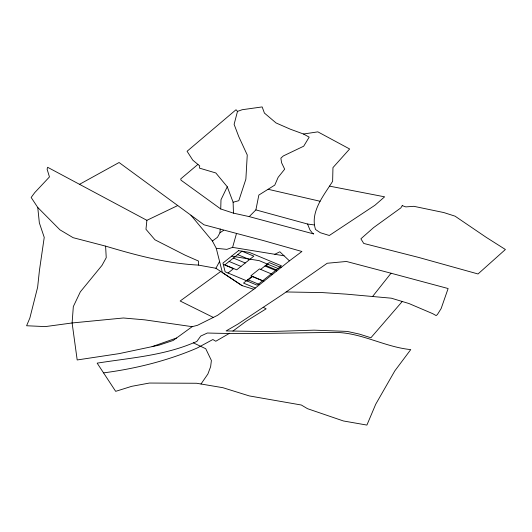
<?xml version="1.0" encoding="UTF-8"?>
<svg xmlns="http://www.w3.org/2000/svg" width="532" height="532" viewBox="0 0 532 532"><rect width="100%" height="100%" fill="white"/><g stroke="black" fill="none" stroke-linecap="round" stroke-linejoin="round"><path stroke-width="0.8" d="M329.461 186.12L384.616 196.827L374.934 205.259L329.308 235.49L320.317 232.717L315.529 229.472C309.79 211.896 323.975 195.291 332.633 181.299L332.959 167.613L349.637 148.98L317.857 131.856L303.506 134.017L290.372 129.21L276.055 122.952L264.411 113.07L262.163 106.925L242.193 109.718L237.491 111.388L234.107 124.348L238.728 136.538L247.254 154.992L245.87 179.178L238.802 200.684L233.116 202.233L233.462 213.146L249.222 216.617L313.694 233.94L312.603 233.342L309.95 229.93L307.556 224.025L255.885 209.901L249.222 216.617M79.521 184.325L119.075 162.513L203.982 224.797L263.3 240.537L301.917 251.496L289.421 260.86L253.804 289.282L242.113 285.651L215.912 268.268L198.389 265.089L198.489 261.052L185.176 255.2L154.945 239.792L145.968 229.285L146.892 220.321L177.741 205.545M233.462 213.146L220.733 208.97L220.993 199.753L227.257 186.772L215.826 172.967L199.527 168.145L199.706 165.891L192.797 160.172L187.078 151.274L236.022 109.745L237.491 111.388M242.113 285.651L222.376 272.557L216.258 248.304L212.394 241.003L217.475 237.299L219.989 232.75L220.188 229.006M255.885 209.901L258.845 195.064L274.778 185.096L278.163 177.309L284.673 169.189L281.581 162.759L280.869 158.184L283.283 155.969L303.699 146.2L309.178 137.143L303.506 134.017M216.258 248.304L226.825 249.368L232.597 247.373L236.427 233.708M219.576 261.458L215.912 268.268M201.01 384.004L207.886 374.009L210.639 366.654L211.39 360.477L205.751 348.746L193.422 342.867C162.845 355.768 129.569 357.983 97.157 363.143L115.67 391.346L131.69 386.325L149.412 383.047L196.607 383.259L222.895 387.702L249.309 395.921L301.331 405.018L307.523 408.696L343.419 420.965L366.907 425.075L375.712 404.24L394.85 370.837L410.751 349.597C383.778 346.984 359.466 331.37 332.054 332.48C290.485 332.806 248.929 334.269 207.354 333.012L200.744 336.064L196.8 341.511L193.422 342.867M372.659 296.391L391.033 273.222L448.117 288.53L441.134 308.58L437.404 314.532L436.147 315.589L432.682 313.647L408.942 303.526L391.339 298.193L346.365 294.149L322.339 292.587L286.143 291.962M402.239 301.498L370.91 337.754L359.326 334.083L347.236 331.416L314.086 330.153L268.234 331.622L226.107 330.931L238.01 324.028L282.412 294.568L327.207 263.254L346.438 261.471L391.033 273.222M197.911 164.408L180.7 178.925L181.033 180.202L220.733 208.97M228.035 273.029L233.508 268.667L223.267 264.384M252.082 276.254L243.516 283.091L255.353 288.038M260.653 269.418L269.225 262.582L281.062 267.53M246.981 280.949L252.454 276.58L262.602 280.823M267.882 264.271L266.166 265.641L276.314 269.884M232.943 331.044L246.323 321.135L266.14 308.819L263.207 307.31M220.733 271.473L180.155 301.012L213.332 317.431M253.804 289.282L217.595 315.31L197.512 325.298L192.185 326.668L173.133 340.48L158.955 345.182L119.082 353.634L77.187 359.958L72.113 322.964L73.323 306.585L80.332 291.855L101.991 265.395L106.234 257.701L105.602 246.13L73.13 237.684L59.923 229.817L37.759 207.467L31.155 197.472L34.733 192.624L49.456 176.93L47.102 169.183L47.634 167.281L146.892 220.321M219.989 232.75L223.633 230.336M229.651 333.225L215.793 341.251L212.873 339.522L197.186 348.014A247.586 142.942 0 0 1 159.899 361.288A247.121 142.676 0 0 1 105.004 372.686L103.527 372.852M274.825 254.283L279.839 251.782L289.421 260.86M176.524 338.02L152.119 346.631M307.556 224.025L314.06 224.916M192.185 326.668L144.744 319.852L123.364 317.99L72.113 322.964L45.353 326.601L26.6 325.757L29.852 318.056L37.632 287.233L39.441 270.356L44.236 237.385L39.348 222.868L37.759 207.467M198.389 265.089C166.676 263.493 135.946 255.174 105.602 246.13M232.597 247.373L284.075 255.799M231.62 256.151L259.297 260.68L278.03 268.507M268.095 189.279L320.071 201.256M237.704 254.622L249.548 259.569M264.936 266L276.78 270.948M233.422 258.04L245.259 262.988M272.497 274.366L259.47 268.919L250.898 275.762L263.925 281.202M229.132 261.458L240.976 266.406M247.799 279.672L259.643 284.62M212.394 241.003L190.948 215.234M227.257 186.772L233.116 202.233M402.232 205.645L400.862 207.886L373.65 227.563L360.882 238.808L363.748 243.45L418.777 257.461L478.015 273.967L505.4 249.495L486.228 237.345L455.079 216.178L443.861 212.574L413.876 206.316L405.816 206.895L402.232 205.645M238.529 250.645L222.941 263.074L225.142 271.825L257.129 285.185L281.435 265.794L249.455 252.427L238.529 250.645M241.987 251.204L224.85 264.876L236.693 269.824L253.831 256.151L241.987 251.204"/></g></svg>
